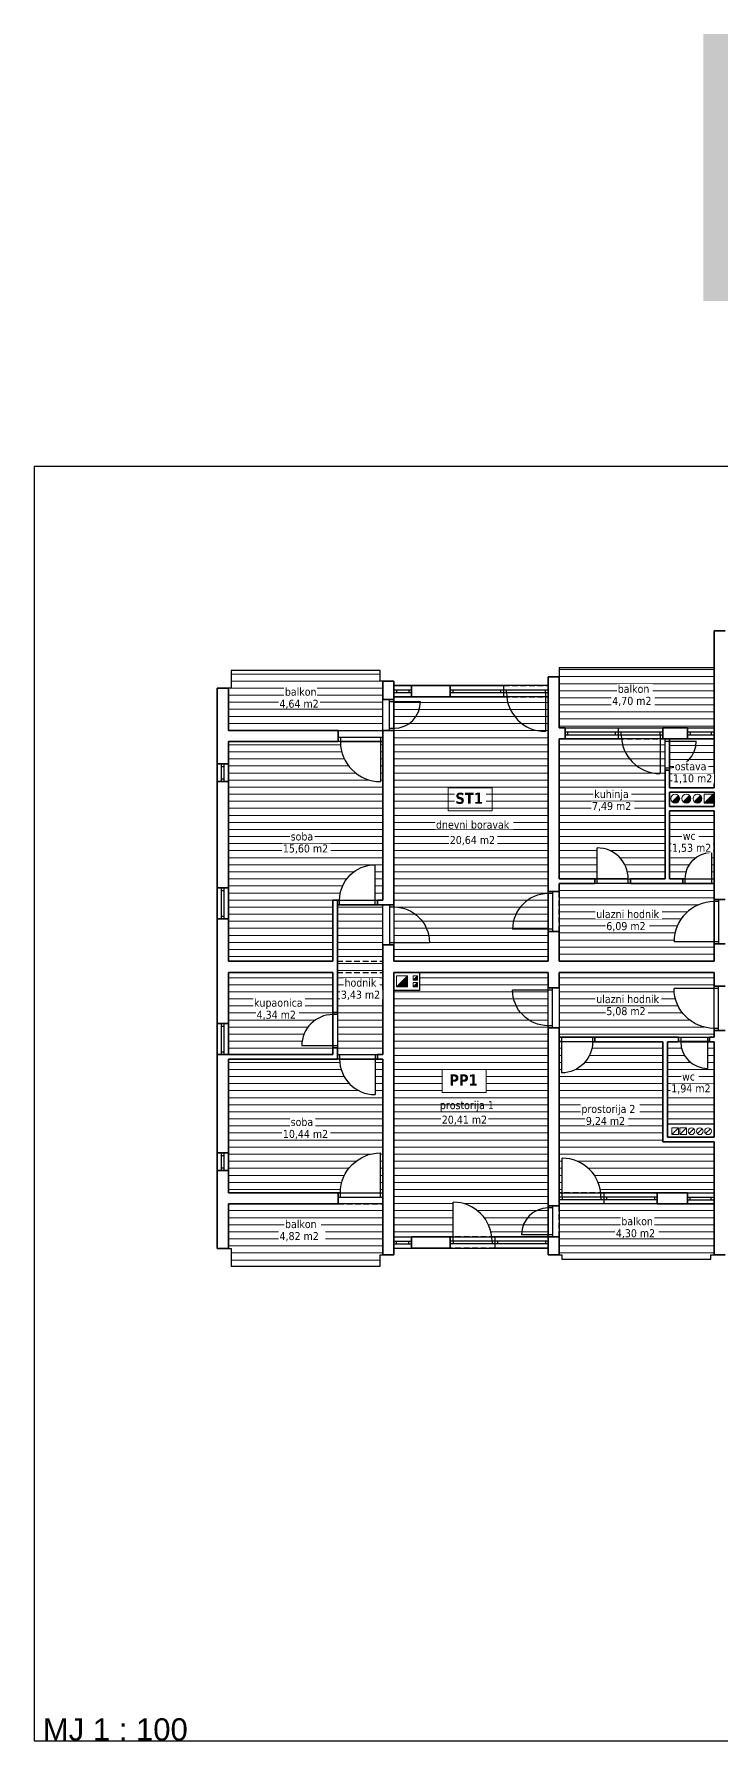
# Model space of a CAD drawing. Header units: centimetres. Extents: x 642232439 to 646206409, y 502891828 to 503284195.
# Drawn here: x 646180011 to 646181557, y 503268121 to 503271960 of the extents above; entities that cross this region are included whole.
import ezdxf

# ---------------------------------------------------------------- set-up
doc = ezdxf.new("R2010")
doc.units = ezdxf.units.CM
doc.linetypes.add('HIDDENX2', pattern=[19.05, 12.7, -6.35])
for name, color, linetype, lineweight in [('.ETAZA_1_PP1', 100, 'Continuous', 13), ('.ETAZA_1_ST1', 100, 'Continuous', 13), ('.ETAZA_3_PP1', 10, 'Continuous', 13), ('.ETAZA_3_ST1', 10, 'Continuous', 13), ('_POVRŠINA', 255, 'Continuous', 5), ('TP_01 - 0.35', 1, 'Continuous', 35), ('TP_07 - 0.20', 7, 'Continuous', 20)]:
    doc.layers.add(name, color=color, linetype=linetype, lineweight=lineweight)
doc.layers.add('_POLILINE_ET', color=4, linetype='Continuous', plot=False)
doc.layers.add('SAST_Linija sastavnice', color=3, linetype='Continuous', plot=False)
for name, color, linetype in [('TP_Hatch', 252, 'Continuous'), ('TP_Hidden', 8, 'HIDDENX2'), ('TP_Kotiranje', 3, 'Continuous'), ('TP_Otvori', 8, 'Continuous'), ('TP_Otvori.block', 8, 'Continuous')]:
    doc.layers.add(name, color=color, linetype=linetype)
doc.styles.add('Kota', font='arialbd.ttf')
doc.styles.get("Standard").update_dxf_attribs({"font": 'arial.ttf'})
doc.styles.add('tahoma10', font='tahoma.ttf', dxfattribs={"height": 2})
pattern_1 = [(180, (643183442.702, 503085608.108), (-3e-15, -15.875), [])]

# ---------------------------------------------------------------- blocks, each defined once
blk = doc.blocks.new('*U525')
at = {"layer": 'TP_Otvori'}
for p, q in [((5, 0), (5, 90)), ((5, 0), (0, 0)), ((95, 0), (5, 0)), ((5, -10), (5, 0)), ((95, -10), (95, 0)), ((95, 0), (100, 0)), ((100, -10), (0, -10))]:
    blk.add_line(p, q, dxfattribs=at)
blk.add_arc((5, 0), 90, 0, 90, dxfattribs=at)
blk = doc.blocks.new('*U527')
at = {"layer": 'TP_01 - 0.35'}
for p, q in [((0, 0), (0, -30)), ((48, 0), (48, -30))]:
    blk.add_line(p, q, dxfattribs=at)
at = {"layer": 'TP_Otvori'}
for p, q in [((0, 0), (48, 0)), ((0, -11.3), (48, -11.3)), ((0, -18.8), (48, -18.8)), ((0, -30), (48, -30)), ((7.5, -11.3), (7.5, -18.8)), ((40.5, -11.3), (40.5, -18.8))]:
    blk.add_line(p, q, dxfattribs=at)
blk = doc.blocks.new('*U92')
at = {"layer": 'TP_01 - 0.35'}
for p, q in [((0, 0), (0, -30)), ((84, 0), (84, -30))]:
    blk.add_line(p, q, dxfattribs=at)
at = {"layer": 'TP_Otvori'}
for p, q in [((0, 0), (84, 0)), ((0, -11.3), (84, -11.3)), ((0, -18.8), (84, -18.8)), ((0, -30), (84, -30)), ((7.5, -11.3), (7.5, -18.8)), ((76.5, -11.3), (76.5, -18.8))]:
    blk.add_line(p, q, dxfattribs=at)
blk = doc.blocks.new('*U523')
at = {"layer": 'TP_Otvori'}
for p, q in [((5, 0), (5, 80)), ((5, 0), (0, 0)), ((85, 0), (5, 0)), ((5, -10), (5, 0)), ((85, -10), (85, 0)), ((85, 0), (90, 0)), ((90, -10), (0, -10))]:
    blk.add_line(p, q, dxfattribs=at)
blk.add_arc((5, 0), 80, 0, 90, dxfattribs=at)
blk = doc.blocks.new('*U524')
at = {"layer": 'TP_Otvori'}
for p, q in [((5, 0), (5, 70)), ((5, 0), (0, 0)), ((75, 0), (5, 0)), ((5, -10), (5, 0)), ((75, -10), (75, 0)), ((75, 0), (80, 0)), ((80, -10), (0, -10))]:
    blk.add_line(p, q, dxfattribs=at)
blk.add_arc((5, 0), 70, 0, 90, dxfattribs=at)
blk = doc.blocks.new('*U526')
at = {"layer": 'TP_Otvori'}
for p, q in [((5, 0), (5, 60)), ((5, 0), (0, 0)), ((65, 0), (5, 0)), ((5, -10), (5, 0)), ((65, -10), (65, 0)), ((65, 0), (70, 0)), ((70, -10), (0, -10))]:
    blk.add_line(p, q, dxfattribs=at)
blk.add_arc((5, 0), 60, 0, 90, dxfattribs=at)
blk = doc.blocks.new('*U93')
at = {"layer": 'TP_01 - 0.35'}
for p, q in [((0, 0), (0, -30)), ((72, 0), (72, -30))]:
    blk.add_line(p, q, dxfattribs=at)
at = {"layer": 'TP_Otvori'}
for p, q in [((0, 0), (72, 0)), ((0, -11.3), (72, -11.3)), ((0, -18.8), (72, -18.8)), ((0, -30), (72, -30)), ((7.5, -11.3), (7.5, -18.8)), ((64.5, -11.3), (64.5, -18.8))]:
    blk.add_line(p, q, dxfattribs=at)
blk = doc.blocks.new('*U94')
at = {"layer": 'TP_01 - 0.35'}
for p, q in [((0, 0), (0, -30)), ((48, 0), (48, -30))]:
    blk.add_line(p, q, dxfattribs=at)
at = {"layer": 'TP_Otvori'}
for p, q in [((0, 0), (48, 0)), ((0, -11.3), (48, -11.3)), ((0, -18.8), (48, -18.8)), ((0, -30), (48, -30)), ((7.5, -11.3), (7.5, -18.8)), ((40.5, -11.3), (40.5, -18.8))]:
    blk.add_line(p, q, dxfattribs=at)

msp = doc.modelspace()

# ---------------------------------------------------------------- hatches: boundary and pattern name
at = {"layer": '.ETAZA_1_PP1'}
h = msp.add_hatch(dxfattribs=at)
h.set_pattern_fill('ANSI31', color=3, scale=5, angle=135)
h.set_pattern_definition(pattern_1)
edge = h.paths.add_edge_path()
edge.add_line((646181524.61, 503269693.54), (646181524.61, 503269633.54))
edge.add_arc((646181524.61, 503269693.54), 60, 180.00001, 270.00001, ccw=False)
edge.add_line((646181464.61, 503269693.54), (646181524.61, 503269693.54))
h.paths.add_polyline_path([(646181539.61, 503269693.54), (646181539.61, 503269508.54), (646181434.61, 503269508.54), (646181434.61, 503269693.54), (646181459.61, 503269693.54), (646181459.61, 503269703.54), (646181529.61, 503269703.54), (646181529.61, 503269693.54)])
at = {"layer": '.ETAZA_1_ST1'}
h = msp.add_hatch(dxfattribs=at)
h.set_pattern_fill('ANSI31', color=256, scale=5, angle=135)
h.set_pattern_definition(pattern_1)
h.paths.add_polyline_path([(646181539.61, 503269849.54), (646181191.61, 503269849.54), (646181191.61, 503269703.54), (646181196.61, 503269703.54), (646181196.61, 503269703.54), (646181191.61, 503269703.54), (646181191.61, 503269693.54), (646181196.61, 503269693.54), (646181196.61, 503269703.54), (646181191.61, 503269703.54), (646181191.61, 503269703.54), (646181539.61, 503269703.54), (646181539.61, 503269723.54, -0.4142136), (646181449.61, 503269813.54), (646181539.61, 503269813.54), (646181539.61, 503269813.54)])
h = msp.add_hatch(dxfattribs=at)
h.set_pattern_fill('ANSI31', color=256, scale=5, angle=135)
h.set_pattern_definition(pattern_1)
h.paths.add_polyline_path([(646181266.61, 503269693.54, -0.4142136), (646181196.61, 503269623.54), (646181196.61, 503269693.54), (646181196.61, 503269693.54), (646181191.61, 503269693.54), (646181191.61, 503269353.54), (646181197.86, 503269353.54), (646181197.86, 503269431.66, -0.3831101), (646181284.85, 503269353.54), (646181539.61, 503269353.54), (646181539.61, 503269468.54), (646181424.61, 503269468.54), (646181424.61, 503269693.54)])
h = msp.add_hatch(dxfattribs=at)
h.set_pattern_fill('ANSI31', color=256, scale=5, angle=135)
h.set_pattern_definition(pattern_1)
h.paths.add_polyline_path([(646181539.61, 503269328.54), (646181479.61, 503269328.54), (646181479.61, 503269328.54), (646181411.61, 503269328.54), (646181291.61, 503269328.54), (646181191.61, 503269328.54), (646181191.61, 503269324.54), (646181191.61, 503269324.54), (646181191.61, 503269254.54), (646181191.61, 503269214.54), (646181197.61, 503269214.54), (646181197.61, 503269204.54), (646181532.61, 503269204.54), (646181532.61, 503269214.54), (646181539.61, 503269214.54)])
at = {"layer": '.ETAZA_3_PP1'}
h = msp.add_hatch(dxfattribs=at)
h.set_pattern_fill('ANSI31', color=256, scale=5, angle=135)
h.set_pattern_definition([(180, (646180447.606, 503270393.538), (-3e-15, -15.875), [])])
h.paths.add_polyline_path([(646180453.61, 503270528.54), (646180453.61, 503270488.54), (646180447.61, 503270488.54), (646180447.61, 503270393.54), (646180794.61, 503270393.54), (646180794.61, 503270504.54), (646180788.61, 503270504.54), (646180788.61, 503270528.54)])
h = msp.add_hatch(dxfattribs=at)
h.set_pattern_fill('ANSI31', color=256, scale=5, angle=135)
h.set_pattern_definition([(180, (646181365.606, 503270467.038), (-3e-15, -15.875), [])])
h.paths.add_polyline_path([(646181191.61, 503270534.54), (646181191.61, 503270399.54), (646181539.61, 503270399.54), (646181539.61, 503270534.54)])
h = msp.add_hatch(dxfattribs=at)
h.set_pattern_fill('ANSI31', color=256, scale=5, angle=135)
h.set_pattern_definition(pattern_1)
h.paths.add_polyline_path([(646180819.61, 503270469.54), (646180819.61, 503269874.54), (646181166.61, 503269874.54), (646181166.61, 503270469.54)])
h = msp.add_hatch(dxfattribs=at)
h.set_pattern_fill('ANSI31', color=256, scale=5, angle=135)
h.set_pattern_definition(pattern_1)
edge = h.paths.add_edge_path()
edge.add_line((646180789.61, 503270368.54), (646180789.61, 503270278.54))
edge.add_arc((646180789.61, 503270368.54), 90, 180.00001, 270, ccw=False)
edge.add_line((646180699.61, 503270368.54), (646180789.61, 503270368.54))
edge = h.paths.add_edge_path()
edge.add_arc((646180777.61, 503270011.54), 80, 90, 180)
edge.add_line((646180697.61, 503270011.54), (646180682.61, 503270011.54))
edge.add_line((646180682.61, 503270011.54), (646180682.61, 503269874.54))
edge.add_line((646180682.61, 503269874.54), (646180447.61, 503269874.54))
edge.add_line((646180447.61, 503269874.54), (646180447.61, 503270368.54))
edge.add_line((646180447.61, 503270368.54), (646180789.61, 503270368.54))
edge.add_line((646180789.61, 503270368.54), (646180794.61, 503270368.54))
edge.add_line((646180794.61, 503270368.54), (646180794.61, 503270011.54))
edge.add_line((646180794.61, 503270011.54), (646180777.61, 503270011.54))
edge.add_line((646180777.61, 503270011.54), (646180777.61, 503270091.54))
h = msp.add_hatch(dxfattribs=at)
h.set_pattern_fill('ANSI31', color=256, scale=5, angle=135)
h.set_pattern_definition(pattern_1)
edge = h.paths.add_edge_path()
edge.add_arc((646181276.61, 503270059.54), 70, 0.00001, 90)
edge.add_line((646181276.61, 503270129.54), (646181276.61, 503270059.54))
edge.add_line((646181276.61, 503270059.54), (646181346.61, 503270059.54))
h.paths.add_polyline_path([(646181191.61, 503270374.54), (646181191.61, 503270059.54), (646181276.61, 503270059.54), (646181429.61, 503270059.54), (646181429.61, 503270374.54)])
h = msp.add_hatch(dxfattribs=at)
h.set_pattern_fill('ANSI31', color=256, scale=5, angle=135)
h.set_pattern_definition([(180, (646181439.606, 503270059.538), (-3e-15, -15.875), [])])
edge = h.paths.add_edge_path()
edge.add_arc((646181534.61, 503270059.54), 60, 89.99999, 180)
edge.add_line((646181474.61, 503270059.54), (646181439.61, 503270059.54))
edge.add_line((646181439.61, 503270059.54), (646181439.61, 503270212.54))
edge.add_line((646181439.61, 503270212.54), (646181539.61, 503270212.54))
edge.add_line((646181539.61, 503270212.54), (646181539.61, 503270059.54))
edge.add_line((646181539.61, 503270059.54), (646181534.61, 503270059.54))
edge.add_line((646181534.61, 503270059.54), (646181534.61, 503270119.54))
h = msp.add_hatch(dxfattribs=at)
h.set_pattern_fill('ANSI31', color=256, scale=5, angle=135)
h.set_pattern_definition([(180, (646181191.606, 503269874.538), (-3e-15, -15.875), [])])
edge = h.paths.add_edge_path()
edge.add_line((646181539.61, 503269918.54), (646181449.61, 503269918.54))
edge.add_arc((646181539.61, 503269918.54), 90, 90.00001, 180.00001, ccw=False)
edge.add_line((646181539.61, 503270008.54), (646181539.61, 503269918.54))
h.paths.add_polyline_path([(646181191.61, 503270049.54), (646181191.61, 503269874.54), (646181539.61, 503269874.54), (646181539.61, 503270049.54)])
h = msp.add_hatch(dxfattribs=at)
h.set_pattern_fill('ANSI31', color=256, scale=5, angle=135)
h.set_pattern_definition(pattern_1)
h.paths.add_polyline_path([(646180447.61, 503269328.54), (646180447.61, 503269228.54), (646180453.61, 503269228.54), (646180453.61, 503269188.54), (646180788.61, 503269188.54), (646180788.61, 503269214.54), (646180794.61, 503269214.54), (646180794.61, 503269328.54)])
h.paths.add_polyline_path([(646180692.61, 503270001.54), (646180692.61, 503269664.54), (646180794.61, 503269664.54), (646180794.61, 503270001.54)])
edge = h.paths.add_edge_path()
edge.add_line((646180697.61, 503269654.54), (646180777.61, 503269654.54))
edge.add_line((646180777.61, 503269654.54), (646180777.61, 503269574.54))
edge.add_arc((646180777.61, 503269654.54), 80, 180.00001, 270.00001, ccw=False)
edge = h.paths.add_edge_path()
edge.add_arc((646180789.61, 503269353.54), 90, 89.99999, 180)
edge.add_line((646180699.61, 503269353.54), (646180447.61, 503269353.54))
edge.add_line((646180447.61, 503269353.54), (646180447.61, 503269654.54))
edge.add_line((646180447.61, 503269654.54), (646180777.61, 503269654.54))
edge.add_line((646180777.61, 503269654.54), (646180794.61, 503269654.54))
edge.add_line((646180794.61, 503269654.54), (646180794.61, 503269353.54))
edge.add_line((646180794.61, 503269353.54), (646180789.61, 503269353.54))
edge.add_line((646180789.61, 503269353.54), (646180789.61, 503269443.54))
edge = h.paths.add_edge_path()
edge.add_line((646180682.61, 503269684.54), (646180682.61, 503269754.54))
edge.add_arc((646180682.61, 503269684.54), 70, 90.00001, 180)
edge.add_line((646180612.61, 503269684.54), (646180682.61, 503269684.54))
h.paths.add_polyline_path([(646180447.61, 503269849.54), (646180447.61, 503269664.54), (646180682.61, 503269664.54), (646180682.61, 503269684.54), (646180682.61, 503269849.54)])
at = {"layer": '.ETAZA_3_ST1'}
h = msp.add_hatch(dxfattribs=at)
h.set_pattern_fill('ANSI31', color=256, scale=5, angle=135)
h.set_pattern_definition([(180, (646181439.606, 503270264.538), (-3e-15, -15.875), [])])
h.paths.add_polyline_path([(646181439.61, 503270374.54), (646181439.61, 503270264.54), (646181539.61, 503270264.54), (646181539.61, 503270374.54)])
at = {"layer": 'TP_07 - 0.20'}
h = msp.add_hatch(color=256, dxfattribs=at)
h.dxf.hatch_style = 1
h.paths.add_polyline_path([(646180825.51, 503269817.04), (646180850.51, 503269817.04), (646180850.51, 503269842.04)])
h = msp.add_hatch(color=256, dxfattribs=at)
h.dxf.hatch_style = 1
h.paths.add_polyline_path([(646180873.01, 503269842.04), (646180863.01, 503269832.04), (646180873.01, 503269832.04)])
h.paths.add_polyline_path([(646180863.01, 503269817.04), (646180873.01, 503269817.04), (646180873.01, 503269827.04)])
at = {"layer": 'TP_Hatch'}
h = msp.add_hatch(color=256, dxfattribs=at)
h.dxf.hatch_style = 1
edge = h.paths.add_edge_path()
edge.add_arc((646181452.27, 503270240.18), 10, 225, 270)
edge.add_arc((646181452.27, 503270240.18), 10, 270, 360)
edge.add_arc((646181452.27, 503270240.18), 10, 0, 45)
edge.add_line((646181459.34, 503270247.25), (646181445.2, 503270233.11))
h = msp.add_hatch(color=256, dxfattribs=at)
h.dxf.hatch_style = 1
edge = h.paths.add_edge_path()
edge.add_arc((646181477.27, 503270240.18), 10, 225, 270)
edge.add_arc((646181477.27, 503270240.18), 10, 270, 360)
edge.add_arc((646181477.27, 503270240.18), 10, 0, 45)
edge.add_line((646181484.34, 503270247.25), (646181470.2, 503270233.11))
h = msp.add_hatch(color=256, dxfattribs=at)
h.dxf.hatch_style = 1
edge = h.paths.add_edge_path()
edge.add_arc((646181502.27, 503270240.18), 10, 225, 270)
edge.add_arc((646181502.27, 503270240.18), 10, 270, 360)
edge.add_arc((646181502.27, 503270240.18), 10, 0, 45)
edge.add_line((646181509.34, 503270247.25), (646181495.2, 503270233.11))
h = msp.add_hatch(color=256, dxfattribs=at)
h.dxf.hatch_style = 1
h.paths.add_polyline_path([(646181537.27, 503270230.18), (646181537.27, 503270250.18), (646181517.27, 503270230.18)])

# ---------------------------------------------------------------- linework, layer by layer
at = {"layer": '_POLILINE_ET'}
for points in [[(646180453.61, 503270528.54), (646180453.61, 503270488.54), (646180447.61, 503270488.54), (646180447.61, 503270393.54), (646180794.61, 503270393.54), (646180794.61, 503270504.54), (646180788.61, 503270504.54), (646180788.61, 503270528.54), (646180453.61, 503270528.54)], [(646181191.61, 503270534.54), (646181191.61, 503270399.54), (646181539.61, 503270399.54), (646181539.61, 503270534.54), (646181191.61, 503270534.54)], [(646180819.61, 503270469.54), (646180819.61, 503269874.54), (646181166.61, 503269874.54), (646181166.61, 503270469.54), (646180819.61, 503270469.54)], [(646180447.61, 503270368.54), (646180447.61, 503269874.54), (646180682.61, 503269874.54), (646180682.61, 503270011.54), (646180794.61, 503270011.54), (646180794.61, 503270368.54), (646180447.61, 503270368.54)], [(646181191.61, 503270374.54), (646181191.61, 503270059.54), (646181429.61, 503270059.54), (646181429.61, 503270374.54), (646181191.61, 503270374.54)], [(646181439.61, 503270374.54), (646181439.61, 503270264.54), (646181539.61, 503270264.54), (646181539.61, 503270374.54), (646181439.61, 503270374.54)], [(646181439.61, 503270212.54), (646181439.61, 503270059.54), (646181539.61, 503270059.54), (646181539.61, 503270212.54), (646181439.61, 503270212.54)], [(646181191.61, 503270049.54), (646181191.61, 503269874.54), (646181539.61, 503269874.54), (646181539.61, 503270049.54), (646181191.61, 503270049.54)], [(646180692.61, 503270001.54), (646180692.61, 503269664.54), (646180794.61, 503269664.54), (646180794.61, 503270001.54), (646180692.61, 503270001.54)], [(646180447.61, 503269849.54), (646180447.61, 503269664.54), (646180682.61, 503269664.54), (646180682.61, 503269849.54), (646180447.61, 503269849.54)], [(646180877.61, 503269849.54), (646180877.61, 503269808.54), (646180819.61, 503269808.54), (646180819.61, 503269254.54), (646181166.61, 503269254.54), (646181166.61, 503269849.54), (646180877.61, 503269849.54)], [(646181191.61, 503269849.54), (646181191.61, 503269703.54), (646181539.61, 503269703.54), (646181539.61, 503269849.54), (646181191.61, 503269849.54)], [(646181191.61, 503269693.54), (646181191.61, 503269353.54), (646181539.61, 503269353.54), (646181539.61, 503269468.54), (646181424.61, 503269468.54), (646181424.61, 503269693.54), (646181191.61, 503269693.54)], [(646181434.61, 503269693.54), (646181434.61, 503269508.54), (646181539.61, 503269508.54), (646181539.61, 503269693.54), (646181434.61, 503269693.54)], [(646180447.61, 503269654.54), (646180447.61, 503269353.54), (646180794.61, 503269353.54), (646180794.61, 503269654.54), (646180447.61, 503269654.54)], [(646180447.61, 503269328.54), (646180447.61, 503269228.54), (646180453.61, 503269228.54), (646180453.61, 503269188.54), (646180788.61, 503269188.54), (646180788.61, 503269214.54), (646180794.61, 503269214.54), (646180794.61, 503269328.54), (646180447.61, 503269328.54)], [(646181191.61, 503269328.54), (646181191.61, 503269214.54), (646181197.61, 503269214.54), (646181197.61, 503269204.54), (646181532.61, 503269204.54), (646181532.61, 503269214.54), (646181539.61, 503269214.54), (646181539.61, 503269328.54), (646181191.61, 503269328.54)]]:
    msp.add_lwpolyline(points, dxfattribs=at)
at = {"layer": '_POVRŠINA'}
msp.add_lwpolyline([(646180941.6, 503270264.62), (646181040.74, 503270264.62), (646181040.74, 503270212.97), (646180941.6, 503270212.97)], close=True, dxfattribs=at)
at = {"layer": 'SAST_Linija sastavnice'}
msp.add_lwpolyline([(646183908.92, 503270987.07), (646180010.92, 503270987.07), (646180010.92, 503268121.07), (646183908.92, 503268121.07)], close=True, dxfattribs=at)
msp.add_lwpolyline([(646183908.92, 503270987.07), (646180010.92, 503270987.07), (646180010.92, 503268121.07), (646183908.92, 503268121.07)], close=True, dxfattribs=at)
at = {"layer": 'TP_01 - 0.35'}
for p, q in [((646181539.61, 503270264.54), (646181539.61, 503270617.54)), ((646181564.61, 503270617.54), (646181539.61, 503270617.54)), ((646180794.61, 503270504.54), (646180794.61, 503270463.54)), ((646180819.61, 503270504.54), (646180794.61, 503270504.54)), ((646180819.61, 503270504.54), (646180819.61, 503270463.54)), ((646181166.61, 503270514.54), (646181166.61, 503270031.54)), ((646181191.61, 503270514.54), (646181166.61, 503270514.54)), ((646181191.61, 503270514.54), (646181191.61, 503270399.54)), ((646180422.61, 503270488.54), (646180422.61, 503270318.54)), ((646180447.61, 503270488.54), (646180422.61, 503270488.54)), ((646180447.61, 503270488.54), (646180447.61, 503270393.54)), ((646180859.61, 503270494.54), (646180859.61, 503270469.54)), ((646180859.61, 503270494.54), (646180946.61, 503270494.54)), ((646180859.61, 503270469.54), (646180946.61, 503270469.54)), ((646180946.61, 503270494.54), (646180946.61, 503270469.54)), ((646180794.61, 503270463.54), (646180819.61, 503270463.54)), ((646180447.61, 503270393.54), (646180694.61, 503270393.54)), ((646180694.61, 503270393.54), (646180694.61, 503270368.54)), ((646180794.61, 503270393.54), (646180794.61, 503270011.54)), ((646180794.61, 503270393.54), (646180819.61, 503270393.54)), ((646180819.61, 503270393.54), (646180819.61, 503270001.54)), ((646181191.61, 503270399.54), (646181204.61, 503270399.54)), ((646181204.61, 503270374.54), (646181204.61, 503270399.54)), ((646181424.61, 503270399.54), (646181479.61, 503270399.54)), ((646181424.61, 503270374.54), (646181424.61, 503270399.54)), ((646181479.61, 503270374.54), (646181479.61, 503270399.54)), ((646180447.61, 503270368.54), (646180447.61, 503270318.54)), ((646180447.61, 503270368.54), (646180694.61, 503270368.54)), ((646181191.61, 503270374.54), (646181191.61, 503270059.54)), ((646181191.61, 503270374.54), (646181204.61, 503270374.54)), ((646181424.61, 503270374.54), (646181479.61, 503270374.54)), ((646180447.61, 503270318.54), (646180422.61, 503270318.54)), ((646180422.61, 503270278.54), (646180422.61, 503270039.54)), ((646180447.61, 503270278.54), (646180422.61, 503270278.54)), ((646180447.61, 503270278.54), (646180447.61, 503270039.54)), ((646181429.61, 503270059.54), (646181429.61, 503270304.54)), ((646181429.61, 503270304.54), (646181439.61, 503270304.54)), ((646181439.61, 503270264.54), (646181439.61, 503270304.54)), ((646181439.61, 503270264.54), (646181539.61, 503270264.54)), ((646181439.61, 503270222.54), (646181439.61, 503270254.54)), ((646181439.61, 503270254.54), (646181539.61, 503270254.54)), ((646181539.61, 503270222.54), (646181539.61, 503270254.54)), ((646181439.61, 503270222.54), (646181539.61, 503270222.54)), ((646181439.61, 503270059.54), (646181439.61, 503270212.54)), ((646181439.61, 503270212.54), (646181539.61, 503270212.54)), ((646181539.61, 503270013.54), (646181539.61, 503270212.54)), ((646181191.61, 503270059.54), (646181271.61, 503270059.54)), ((646181191.61, 503270049.54), (646181191.61, 503270031.54)), ((646181191.61, 503270049.54), (646181271.61, 503270049.54)), ((646181271.61, 503270059.54), (646181271.61, 503270049.54)), ((646181351.61, 503270059.54), (646181429.61, 503270059.54)), ((646181351.61, 503270059.54), (646181351.61, 503270049.54)), ((646181351.61, 503270049.54), (646181469.61, 503270049.54)), ((646181439.61, 503270059.54), (646181469.61, 503270059.54)), ((646181469.61, 503270049.54), (646181469.61, 503270059.54)), ((646180447.61, 503270039.54), (646180422.61, 503270039.54)), ((646180682.61, 503270011.54), (646180682.61, 503269874.54)), ((646180692.61, 503270011.54), (646180682.61, 503270011.54)), ((646180692.61, 503270011.54), (646180692.61, 503269759.54)), ((646180782.61, 503270011.54), (646180794.61, 503270011.54)), ((646180782.61, 503270011.54), (646180782.61, 503270001.54)), ((646181166.61, 503270031.54), (646181191.61, 503270031.54)), ((646181539.61, 503270013.54), (646181564.61, 503270013.54)), ((646180422.61, 503269969.54), (646180422.61, 503269734.54)), ((646180447.61, 503269969.54), (646180422.61, 503269969.54)), ((646180447.61, 503269969.54), (646180447.61, 503269874.54)), ((646180782.61, 503270001.54), (646180794.61, 503270001.54)), ((646180819.61, 503270001.54), (646180794.61, 503270001.54)), ((646181166.61, 503269941.54), (646181166.61, 503269874.54)), ((646181166.61, 503269941.54), (646181191.61, 503269941.54)), ((646181191.61, 503269941.54), (646181191.61, 503269874.54)), ((646180794.61, 503269911.54), (646180794.61, 503269849.54)), ((646180819.61, 503269911.54), (646180794.61, 503269911.54)), ((646180819.61, 503269911.54), (646180819.61, 503269874.54)), ((646181539.61, 503269874.54), (646181539.61, 503269913.54)), ((646181539.61, 503269913.54), (646181564.61, 503269913.54)), ((646180447.61, 503269874.54), (646180682.61, 503269874.54)), ((646180819.61, 503269874.54), (646181166.61, 503269874.54)), ((646181191.61, 503269874.54), (646181539.61, 503269874.54)), ((646180447.61, 503269849.54), (646180447.61, 503269734.54)), ((646180447.61, 503269849.54), (646180682.61, 503269849.54)), ((646180682.61, 503269849.54), (646180682.61, 503269759.54)), ((646180794.61, 503269849.54), (646180794.61, 503269664.54)), ((646180819.61, 503269849.54), (646181166.61, 503269849.54)), ((646180819.61, 503269849.54), (646180819.61, 503269214.54)), ((646181166.61, 503269849.54), (646181166.61, 503269814.54)), ((646181191.61, 503269814.54), (646181166.61, 503269814.54)), ((646181191.61, 503269849.54), (646181539.61, 503269849.54)), ((646181191.61, 503269849.54), (646181191.61, 503269814.54)), ((646181539.61, 503269849.54), (646181539.61, 503269818.54)), ((646181539.61, 503269818.54), (646181564.61, 503269818.54)), ((646180682.61, 503269759.54), (646180692.61, 503269759.54)), ((646180447.61, 503269734.54), (646180422.61, 503269734.54)), ((646181166.61, 503269724.54), (646181166.61, 503269324.54)), ((646181191.61, 503269724.54), (646181166.61, 503269724.54)), ((646181191.61, 503269724.54), (646181191.61, 503269324.54)), ((646181271.61, 503269703.54), (646181271.61, 503269693.54)), ((646181271.61, 503269703.54), (646181459.61, 503269703.54)), ((646181459.61, 503269703.54), (646181459.61, 503269693.54)), ((646181529.61, 503269703.54), (646181529.61, 503269693.54)), ((646181529.61, 503269703.54), (646181539.61, 503269703.54)), ((646181539.61, 503269718.54), (646181539.61, 503269703.54)), ((646181539.61, 503269718.54), (646181564.61, 503269718.54)), ((646180422.61, 503269664.54), (646180422.61, 503269443.54)), ((646180447.61, 503269664.54), (646180422.61, 503269664.54)), ((646180447.61, 503269664.54), (646180682.61, 503269664.54)), ((646180682.61, 503269679.54), (646180682.61, 503269664.54)), ((646180682.61, 503269679.54), (646180692.61, 503269679.54)), ((646180692.61, 503269679.54), (646180692.61, 503269664.54)), ((646180692.61, 503269664.54), (646180692.61, 503269654.54)), ((646180782.61, 503269664.54), (646180794.61, 503269664.54)), ((646180782.61, 503269664.54), (646180782.61, 503269654.54)), ((646181271.61, 503269693.54), (646181424.61, 503269693.54)), ((646181424.61, 503269693.54), (646181424.61, 503269468.54)), ((646181434.61, 503269693.54), (646181434.61, 503269478.54)), ((646181434.61, 503269693.54), (646181459.61, 503269693.54)), ((646181529.61, 503269693.54), (646181539.61, 503269693.54)), ((646181539.61, 503269693.54), (646181539.61, 503269478.54)), ((646180447.61, 503269654.54), (646180447.61, 503269443.54)), ((646180447.61, 503269654.54), (646180692.61, 503269654.54)), ((646180782.61, 503269654.54), (646180794.61, 503269654.54)), ((646180794.61, 503269654.54), (646180794.61, 503269214.54)), ((646181424.61, 503269468.54), (646181539.61, 503269468.54)), ((646181434.61, 503269478.54), (646181539.61, 503269478.54)), ((646181539.61, 503269468.54), (646181539.61, 503269214.54)), ((646180447.61, 503269443.54), (646180422.61, 503269443.54)), ((646180422.61, 503269403.54), (646180422.61, 503269228.54)), ((646180447.61, 503269403.54), (646180422.61, 503269403.54)), ((646180447.61, 503269403.54), (646180447.61, 503269353.54)), ((646180447.61, 503269353.54), (646180694.61, 503269353.54)), ((646180694.61, 503269328.54), (646180694.61, 503269353.54)), ((646181411.61, 503269353.54), (646181411.61, 503269328.54)), ((646181411.61, 503269353.54), (646181479.61, 503269353.54)), ((646181479.61, 503269353.54), (646181479.61, 503269328.54)), ((646180447.61, 503269328.54), (646180447.61, 503269228.54)), ((646180447.61, 503269328.54), (646180694.61, 503269328.54)), ((646181166.61, 503269324.54), (646181191.61, 503269324.54)), ((646181411.61, 503269328.54), (646181479.61, 503269328.54)), ((646180859.61, 503269254.54), (646180859.61, 503269229.54)), ((646180859.61, 503269254.54), (646180946.61, 503269254.54)), ((646180946.61, 503269254.54), (646180946.61, 503269229.54)), ((646181166.61, 503269254.54), (646181166.61, 503269214.54)), ((646181166.61, 503269254.54), (646181191.61, 503269254.54)), ((646181191.61, 503269254.54), (646181191.61, 503269214.54)), ((646180447.61, 503269228.54), (646180422.61, 503269228.54)), ((646180794.61, 503269214.54), (646180819.61, 503269214.54)), ((646180859.61, 503269229.54), (646180946.61, 503269229.54)), ((646181166.61, 503269214.54), (646181191.61, 503269214.54)), ((646181539.61, 503269214.54), (646181564.61, 503269214.54))]:
    msp.add_line(p, q, dxfattribs=at)
at = {"layer": 'TP_07 - 0.20'}
for p, q in [((646180453.61, 503270528.54), (646180788.61, 503270528.54)), ((646180453.61, 503270528.54), (646180453.61, 503270488.54)), ((646180788.61, 503270528.54), (646180788.61, 503270504.54)), ((646180794.61, 503270504.54), (646180788.61, 503270504.54)), ((646181191.61, 503270534.54), (646181539.61, 503270534.54)), ((646181191.61, 503270514.54), (646181191.61, 503270534.54)), ((646180453.61, 503270488.54), (646180447.61, 503270488.54)), ((646180447.61, 503270488.54), (646180447.61, 503270488.54)), ((646181459.34, 503270247.25), (646181445.2, 503270233.11)), ((646181484.34, 503270247.25), (646181470.2, 503270233.11)), ((646181509.34, 503270247.25), (646181495.2, 503270233.11)), ((646181537.27, 503270250.18), (646181517.27, 503270230.18)), ((646180850.51, 503269842.04), (646180825.51, 503269817.04)), ((646180873.01, 503269842.04), (646180863.01, 503269832.04)), ((646180873.01, 503269827.04), (646180863.01, 503269817.04)), ((646180877.61, 503269808.54), (646180877.61, 503269849.54)), ((646180819.61, 503269808.54), (646180877.61, 503269808.54)), ((646181434.61, 503269508.54), (646181539.61, 503269508.54)), ((646181459.47, 503269499.58), (646181444.47, 503269484.58)), ((646181477.97, 503269499.58), (646181462.97, 503269484.58)), ((646181494.28, 503269497.38), (646181483.67, 503269486.77)), ((646181512.78, 503269497.38), (646181502.17, 503269486.77)), ((646181531.28, 503269497.38), (646181520.67, 503269486.77)), ((646180453.61, 503269228.54), (646180447.61, 503269228.54)), ((646180447.61, 503269228.54), (646180447.61, 503269228.54)), ((646180453.61, 503269228.54), (646180453.61, 503269188.54)), ((646180788.61, 503269214.54), (646180788.61, 503269188.54)), ((646180794.61, 503269214.54), (646180788.61, 503269214.54)), ((646181197.61, 503269214.54), (646181191.61, 503269214.54)), ((646181197.61, 503269214.54), (646181197.61, 503269204.54)), ((646181197.61, 503269204.54), (646181532.61, 503269204.54)), ((646181532.61, 503269214.54), (646181532.61, 503269204.54)), ((646181539.61, 503269214.54), (646181532.61, 503269214.54)), ((646180453.61, 503269188.54), (646180788.61, 503269188.54))]:
    msp.add_line(p, q, dxfattribs=at)
for points in [[(646181517.27, 503270250.18), (646181537.27, 503270250.18), (646181537.27, 503270230.18), (646181517.27, 503270230.18)], [(646180850.51, 503269842.04), (646180825.51, 503269842.04), (646180825.51, 503269817.04), (646180850.51, 503269817.04)], [(646180873.01, 503269842.04), (646180863.01, 503269842.04), (646180863.01, 503269832.04), (646180873.01, 503269832.04)], [(646180873.01, 503269817.04), (646180863.01, 503269817.04), (646180863.01, 503269827.04), (646180873.01, 503269827.04)], [(646181444.47, 503269499.58), (646181459.47, 503269499.58), (646181459.47, 503269484.58), (646181444.47, 503269484.58)], [(646181462.97, 503269499.58), (646181477.97, 503269499.58), (646181477.97, 503269484.58), (646181462.97, 503269484.58)]]:
    msp.add_lwpolyline(points, close=True, dxfattribs=at)
for centre, radius in [((646181452.27, 503270240.18), 10), ((646181477.27, 503270240.18), 10), ((646181502.27, 503270240.18), 10), ((646181488.97, 503269492.08), 7.5), ((646181507.47, 503269492.08), 7.5), ((646181525.97, 503269492.08), 7.5)]:
    msp.add_circle(centre, radius, dxfattribs=at)
at = {"layer": 'TP_Hidden'}
for p, q in [((646181066.61, 503270494.54), (646181166.61, 503270494.54)), ((646181066.61, 503270469.54), (646181166.61, 503270469.54)), ((646180794.61, 503270393.54), (646180794.61, 503270463.54)), ((646180694.61, 503270393.54), (646180794.61, 503270393.54)), ((646181324.61, 503270399.54), (646181424.61, 503270399.54)), ((646181324.61, 503270374.54), (646181424.61, 503270374.54)), ((646181191.61, 503269941.54), (646181191.61, 503270031.54)), ((646180794.61, 503269911.54), (646180794.61, 503270001.54)), ((646180692.61, 503269874.54), (646180794.61, 503269874.54)), ((646180692.61, 503269849.54), (646180794.61, 503269849.54)), ((646181191.61, 503269814.54), (646181191.61, 503269724.54)), ((646181291.61, 503269353.54), (646181191.61, 503269353.54)), ((646180694.61, 503269328.54), (646180794.61, 503269328.54)), ((646181291.61, 503269328.54), (646181191.61, 503269328.54)), ((646181191.61, 503269254.54), (646181191.61, 503269324.54)), ((646181046.61, 503269254.54), (646180946.61, 503269254.54)), ((646181046.61, 503269229.54), (646180946.61, 503269229.54))]:
    msp.add_line(p, q, dxfattribs=at)
at = {"layer": 'TP_Otvori'}
for p, q in [((646180946.61, 503270494.54), (646181066.61, 503270494.54)), ((646180946.61, 503270485.16), (646181066.61, 503270485.16)), ((646180946.61, 503270478.91), (646181066.61, 503270478.91)), ((646180946.61, 503270469.54), (646181066.61, 503270469.54)), ((646180952.86, 503270478.91), (646180952.86, 503270485.16)), ((646181060.36, 503270478.91), (646181060.36, 503270485.16)), ((646181066.61, 503270469.54), (646181066.61, 503270494.54)), ((646181066.61, 503270485.16), (646181166.61, 503270485.16)), ((646181066.61, 503270478.91), (646181166.61, 503270478.91)), ((646181072.86, 503270478.91), (646181072.86, 503270485.16)), ((646181160.36, 503270478.91), (646181160.36, 503270485.16)), ((646181160.36, 503270478.91), (646181160.36, 503270391.41)), ((646181204.61, 503270399.54), (646181324.61, 503270399.54)), ((646181204.61, 503270390.16), (646181324.61, 503270390.16)), ((646181210.86, 503270383.91), (646181210.86, 503270390.16)), ((646181318.36, 503270383.91), (646181318.36, 503270390.16)), ((646181324.61, 503270374.54), (646181324.61, 503270399.54)), ((646181324.61, 503270390.16), (646181424.61, 503270390.16)), ((646181330.86, 503270383.91), (646181330.86, 503270390.16)), ((646181418.36, 503270383.91), (646181418.36, 503270390.16)), ((646181204.61, 503270383.91), (646181324.61, 503270383.91)), ((646181204.61, 503270374.54), (646181324.61, 503270374.54)), ((646181324.61, 503270383.91), (646181424.61, 503270383.91)), ((646181418.36, 503270383.91), (646181418.36, 503270296.41)), ((646181197.86, 503269344.16), (646181197.86, 503269431.66)), ((646181291.61, 503269353.54), (646181291.61, 503269328.54)), ((646181411.61, 503269353.54), (646181291.61, 503269353.54)), ((646180952.86, 503269245.16), (646180952.86, 503269332.66)), ((646181291.61, 503269344.16), (646181191.61, 503269344.16)), ((646181291.61, 503269337.91), (646181191.61, 503269337.91)), ((646181197.86, 503269344.16), (646181197.86, 503269337.91)), ((646181285.36, 503269344.16), (646181285.36, 503269337.91)), ((646181411.61, 503269344.16), (646181291.61, 503269344.16)), ((646181411.61, 503269337.91), (646181291.61, 503269337.91)), ((646181411.61, 503269328.54), (646181291.61, 503269328.54)), ((646181297.86, 503269344.16), (646181297.86, 503269337.91)), ((646181405.36, 503269344.16), (646181405.36, 503269337.91)), ((646181046.61, 503269245.16), (646180946.61, 503269245.16)), ((646181046.61, 503269238.91), (646180946.61, 503269238.91)), ((646180952.86, 503269245.16), (646180952.86, 503269238.91)), ((646181040.36, 503269245.16), (646181040.36, 503269238.91)), ((646181046.61, 503269254.54), (646181046.61, 503269229.54)), ((646181166.61, 503269254.54), (646181046.61, 503269254.54)), ((646181166.61, 503269245.16), (646181046.61, 503269245.16)), ((646181166.61, 503269238.91), (646181046.61, 503269238.91)), ((646181052.86, 503269245.16), (646181052.86, 503269238.91)), ((646181160.36, 503269245.16), (646181160.36, 503269238.91)), ((646181166.61, 503269229.54), (646181046.61, 503269229.54))]:
    msp.add_line(p, q, dxfattribs=at)
for centre, start, end in [((646181160.36, 503270478.91), 180, 270), ((646181418.36, 503270383.91), 180, 270), ((646181197.86, 503269344.16), 0, 90), ((646180952.86, 503269245.16), 0, 90)]:
    msp.add_arc(centre, 87.5, start, end, dxfattribs=at)

# ---------------------------------------------------------------- block references
at = {"layer": 'TP_Otvori.block', "xscale": 0.8333333856529689, "yscale": 0.8333333856529689, "zscale": 0.8333333856529689}
for name, p in [('*U527', (646180819.61, 503270494.54)), ('*U93', (646181479.61, 503270399.54))]:
    msp.add_blockref(name, p, dxfattribs=at)
at = {"layer": 'TP_Otvori.block'}
for name, p, rotation in [('*U526', (646180819.61, 503270463.54), 270), ('*U525', (646180794.61, 503270368.54), 180), ('*U526', (646181439.61, 503270374.54), 270), ('*U523', (646181166.61, 503269941.54), 90.00000000000001), ('*U525', (646181539.61, 503269913.54), 90.00000000000001), ('*U524', (646180682.61, 503269679.54), 89.99999999999999), ('*U526', (646181529.61, 503269693.54), 180), ('*U523', (646180782.61, 503269654.54), 180), ('*U526', (646181166.61, 503269254.54), 90.00000000000001)]:
    msp.add_blockref(name, p, dxfattribs=dict(at, rotation=rotation))
at = {"layer": 'TP_Otvori.block', "yscale": 0.8333333856529689, "zscale": 0.8333333856529689}
for name, p, xscale, rotation in [('*U527', (646180422.61, 503270278.54), 0.8333333856529689, 90), ('*U92', (646180422.61, 503269969.54), 0.8333333856529689, 90), ('*U92', (646180422.61, 503269664.54), 0.8333333856529689, 90), ('*U527', (646180422.61, 503269403.54), 0.8333333856529689, 90), ('*U93', (646181479.61, 503269328.54), -0.8333333856529689, 180), ('*U94', (646180819.61, 503269229.54), -0.8333333856529689, 180)]:
    msp.add_blockref(name, p, dxfattribs=dict(at, xscale=xscale, rotation=rotation))
at = {"layer": 'TP_Otvori.block'}
msp.add_blockref('*U524', (646181271.61, 503270059.54), dxfattribs=at)
at = {"layer": 'TP_Otvori.block', "xscale": -1}
for name, p in [('*U523', (646180782.61, 503270011.54)), ('*U526', (646181539.61, 503270059.54)), ('*U525', (646180794.61, 503269353.54))]:
    msp.add_blockref(name, p, dxfattribs=at)
for name, p, rotation in [('*U523', (646180819.61, 503269911.54), 270), ('*U523', (646181166.61, 503269814.54), 90), ('*U525', (646181539.61, 503269818.54), 90), ('*U524', (646181191.61, 503269693.54), 180)]:
    msp.add_blockref(name, p, dxfattribs=dict(at, rotation=rotation))

# ---------------------------------------------------------------- texts
at = {"layer": 'SAST_Linija sastavnice', "insert": (646180010.92, 503268121.07), "char_height": 50, "attachment_point": 7, "rotation": 360}
msp.add_mtext(' MJ 1 : 100', dxfattribs=at)
at = {"layer": 'TP_Kotiranje', "insert": (646181459.64, 503271959.69), "char_height": 600, "attachment_point": 1, "style": 'Kota'}
msp.add_mtext_dynamic_manual_height_columns('PR', width=868.7781, gutter_width=125, heights=[0], dxfattribs=at)

# ---------------------------------------------------------------- next in the draw order: texts
at = {"layer": '_POVRŠINA', "char_height": 18, "attachment_point": 1, "style": 'tahoma10', "bg_fill": 3, "box_fill_scale": 1.1, "bg_fill_color": 256, "bg_fill_transparency": 0}
for s, width, heights, insert in [('\\pt90;4,70 m2', 93.4322, [2.54], (646181310.67, 503270469.2)), ('\\pt90;4,64 m2', 89.1766, [0], (646180562.37, 503270462.71)), ('\\pt90;ostava', 73.7338, [2.54], (646181451.48, 503270321.89)), ('\\pt90;{\\fTahoma|b1|i0|c238|p34;\\H1.3889x;ST1} ', 67.1829, [2.54], (646180958.04, 503270253.57)), ('\\pt90;7,49 m2', 93.5098, [2.54], (646181265.19, 503270232.67)), ('\\pt90;15,60 m2', 105.4507, [2.54], (646180570.13, 503270137.1)), ('\\pt90;20,64 m2', 105.0126, [2.54], (646180945.4, 503270156.23)), ('\\pt90;1,53 m2', 90.7413, [2.54], (646181445.01, 503270138.71)), ('\\pt90;6,09 m2', 94.755, [2.54], (646181297.37, 503269962.59)), ('\\pt90;3,43 m2', 91.3687, [2.54], (646180700.59, 503269808.32)), ('\\pt90;4,34 m2', 93.4665, [2.54], (646180511.2, 503269763.29)), ('\\pt90;5,08 m2', 92.2375, [2.54], (646181297.37, 503269771.43)), ('\\pt90;1,94 m2', 92.6544, [2.54], (646181443.44, 503269597.57)), ('\\pt90;prostorija 1', 122.7952, [0], (646180923.14, 503269559.86)), ('\\pt90;soba', 53.2571, [2.54], (646180587.7, 503269522.1)), ('\\pt90;9,24 m2', 93.5776, [2.54], (646181251.34, 503269524.32)), ('\\pt90;4,82 m2', 101.1145, [2.54], (646180562.65, 503269265.42)), ('\\pt90;4,30 m2', 94.69, [2.54], (646181318.82, 503269271.79))]:
    msp.add_mtext_dynamic_manual_height_columns(s, width=width, gutter_width=10, heights=heights, dxfattribs=dict(at, insert=insert))

# ---------------------------------------------------------------- next in the draw order: linework, layer by layer
at = {"layer": '_POVRŠINA'}
msp.add_lwpolyline([(646180928.01, 503269631.08), (646181027.14, 503269631.08), (646181027.14, 503269579.42), (646180928.01, 503269579.42)], close=True, dxfattribs=at)

# ---------------------------------------------------------------- next in the draw order: texts
at = {"layer": '_POVRŠINA', "char_height": 18, "attachment_point": 1, "style": 'tahoma10', "bg_fill": 3, "box_fill_scale": 1.1, "bg_fill_color": 256, "bg_fill_transparency": 0}
for s, width, heights, insert in [('\\pt90;balkon', 70.548, [0], (646180574.62, 503270489.73)), ('\\pt90;balkon', 76.6983, [2.54], (646181322.92, 503270496.21)), ('\\pt90;1,10 m2', 90.1627, [2.54], (646181447.27, 503270294.83)), ('\\pt90;kuhinja', 81.7468, [2.54], (646181270.25, 503270259.69)), ('\\pt90;soba', 52.4245, [2.54], (646180587.7, 503270164.12)), ('\\pt90;dnevni boravak', 171.7931, [2.54], (646180914.36, 503270190.78)), ('\\pt90;wc', 34.1818, [2.54], (646181469.31, 503270165.39)), ('\\pt90;ulazni hodnik', 145.9463, [2.54], (646181274.77, 503269989.61)), ('\\pt90;hodnik', 77.176, [2.54], (646180708.74, 503269835.34)), ('\\pt90;kupaonica', 112.9011, [2.54], (646180505.28, 503269790.31)), ('\\pt90;ulazni hodnik', 144.6096, [2.54], (646181274.77, 503269798.45)), ('\\pt90;wc', 35.2792, [2.54], (646181467.74, 503269624.25)), ('\\pt90;prostorija 2', 129.2155, [2.54], (646181241.36, 503269551.34)), ('\\pt90;10,44 m2', 104.842, [2.54], (646180570.13, 503269495.08)), ('\\pt90;balkon', 78.9741, [2.54], (646180574.89, 503269292.44)), ('\\pt90;balkon', 72.7993, [2.54], (646181331.06, 503269298.81))]:
    msp.add_mtext_dynamic_manual_height_columns(s, width=width, gutter_width=10, heights=heights, dxfattribs=dict(at, insert=insert))

# ---------------------------------------------------------------- next in the draw order: linework, layer by layer
at = {"layer": '_POLILINE_ET'}
msp.add_lwpolyline([(646181564.61, 503270617.54), (646181539.61, 503270617.54), (646181539.61, 503270534.54), (646181191.61, 503270534.54), (646181191.61, 503270514.54), (646181166.61, 503270514.54), (646181166.61, 503270494.54), (646180819.61, 503270494.54), (646180819.61, 503270504.54), (646180788.61, 503270504.54), (646180788.61, 503270528.54), (646180453.61, 503270528.54)], dxfattribs=at)

# ---------------------------------------------------------------- next in the draw order: texts
at = {"layer": '_POVRŠINA', "insert": (646180944.44, 503269620.03), "char_height": 18, "attachment_point": 1, "style": 'tahoma10', "bg_fill": 3, "box_fill_scale": 1.1, "bg_fill_color": 256, "bg_fill_transparency": 0}
msp.add_mtext_dynamic_manual_height_columns('\\pt90;{\\fTahoma|b1|i0|c238|p34;\\H1.3889x;PP1} ', width=67.9168, gutter_width=10, heights=[2.54], dxfattribs=at)

# ---------------------------------------------------------------- next in the draw order: hatches: boundary and pattern name
at = {"layer": '.ETAZA_1_ST1'}
h = msp.add_hatch(dxfattribs=at)
h.set_pattern_fill('ANSI31', color=256, scale=5, angle=135)
h.set_pattern_definition(pattern_1)
h.paths.add_polyline_path([(646181166.61, 503269849.54), (646180877.61, 503269849.54), (646180877.61, 503269808.54), (646180819.61, 503269808.54), (646180819.61, 503269254.54), (646180952.86, 503269254.54), (646180952.86, 503269332.66, -0.3831101), (646181039.85, 503269254.54), (646181166.61, 503269254.54)])
h.paths.add_polyline_path([(646180928.01, 503269631.08), (646181027.14, 503269631.08), (646181027.14, 503269579.42), (646180928.01, 503269579.42)], flags=16)
h.paths.add_polyline_path([(646180939.94, 503269583.36), (646181016.03, 503269583.36), (646181016.03, 503269633.86), (646180939.94, 503269633.86)], flags=24)
h.paths.add_polyline_path([(646180917, 503269532.12), (646181050.62, 503269532.12), (646181050.62, 503269571.01), (646180917, 503269571.01)], flags=24)
h.paths.add_polyline_path([(646180921.61, 503269499.16), (646181034.21, 503269499.16), (646181034.21, 503269538.05), (646180921.61, 503269538.05)], flags=24)

# ---------------------------------------------------------------- next in the draw order: texts
at = {"layer": '_POVRŠINA', "insert": (646180927.43, 503269527.15), "char_height": 18, "attachment_point": 1, "style": 'tahoma10', "bg_fill": 3, "box_fill_scale": 1.1, "bg_fill_color": 256, "bg_fill_transparency": 0}
msp.add_mtext_dynamic_manual_height_columns('\\pt90;20,41 m2', width=102.6918, gutter_width=10, heights=[0], dxfattribs=at)

# ---------------------------------------------------------------- next in the draw order: linework, layer by layer
at = {"layer": '_POLILINE_ET'}
msp.add_lwpolyline([(646180453.61, 503270528.54), (646180453.61, 503270488.54), (646180447.61, 503270488.54), (646180422.61, 503270488.54), (646180422.61, 503269228.54), (646180453.61, 503269228.54), (646180453.61, 503269188.54), (646180788.61, 503269188.54), (646180788.61, 503269214.54), (646180819.61, 503269214.54), (646180819.61, 503269229.54), (646181166.61, 503269229.54), (646181166.61, 503269214.54), (646181197.61, 503269214.54), (646181197.61, 503269204.54), (646181532.61, 503269204.54), (646181532.61, 503269214.54), (646181564.61, 503269214.54)], dxfattribs=at)

doc.saveas('drawing.dxf')
